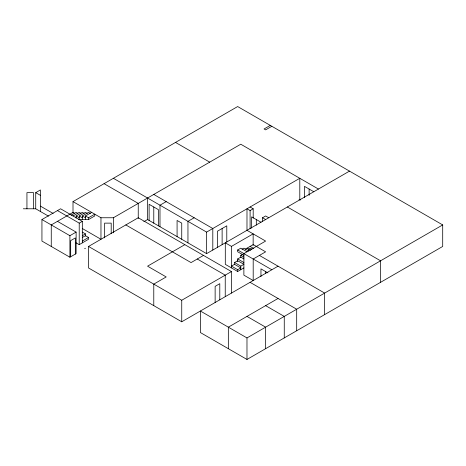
<?xml version="1.0" encoding="UTF-8"?>
<svg xmlns="http://www.w3.org/2000/svg" width="466" height="466" viewBox="0 0 466 466"><rect width="100%" height="100%" fill="white"/><g stroke="black" fill="none" stroke-linecap="round" stroke-linejoin="round"><path stroke-width="0.7" d="M48.493 216.154L35.725 208.785L35.725 192.644L40.385 189.953L40.385 211.477M57.475 221.344L76.115 232.103L76.115 253.626L69.9 257.215L41.94 241.073L41.94 219.55L60.58 208.785L82.325 221.344L82.325 242.868M73.005 213.09L73.005 201.609L237.66 106.551L442.7 224.927L442.7 246.45L246.98 359.449L200.38 332.543L200.38 311.02L246.98 337.926L442.7 224.927M71.141 215.245L76.115 212.374L77.979 213.451M73.005 215.962L79.22 212.374L81.084 213.451M76.115 218.111L76.115 215.962L82.325 212.374L84.189 213.451M79.22 219.55L79.22 215.962L85.435 212.374L87.299 213.451M82.325 219.55L82.325 215.962L88.54 212.374L90.404 213.451M85.435 219.55L85.435 215.962L91.645 212.374M57.475 210.58L79.22 223.132L82.325 221.344M85.435 215.962L88.54 217.756L94.755 214.168L94.755 215.962L88.54 219.55L78.655 219.55M41.94 219.55L69.9 235.691L76.115 232.103M270.28 125.383L264.065 128.971L265.62 129.868L271.835 126.28M82.325 235.691L85.435 233.897L85.435 236.046M73.005 201.609L100.965 217.756L113.395 217.756L240.765 144.215L318.435 189.056M82.325 237.485L85.435 235.691L88.54 237.485L88.54 239.279L79.22 244.656L75.492 242.506M82.325 241.073L88.54 237.485M84.655 248.693L85.435 248.244M278.045 266.179L181.74 321.785L88.54 267.973L88.54 246.45L138.245 217.756L231.445 271.562L231.445 293.085M166.205 201.609L159.995 205.197L159.995 226.721M143.837 221.7L147.565 219.55L206.595 253.626L349.5 171.121M194.165 217.756L187.955 221.344L187.955 242.868M184.845 244.656L147.565 266.179L166.205 276.944L153.78 284.12L153.78 305.644M113.395 178.292L206.595 232.103L299.795 178.292L299.795 199.821M271.835 269.767L243.875 253.626L265.62 241.073L246.98 230.309L246.992 208.78L250.096 210.574L253.195 208.785L253.195 218.111M262.527 221.333L262.527 217.744L265.62 215.962L268.725 217.756M203.485 255.42L191.06 262.597L125.82 224.927M243.899 267.909L237.683 271.497L225.299 264.35L225.299 242.827L231.468 246.386L253.149 233.874L253.149 245.349M243.899 255.356L237.683 251.768L237.683 249.974L240.788 248.18L247.003 251.768M242.035 249.258L243.899 248.18L248.867 251.052M245.139 249.258L253.219 244.592L256.947 246.747M248.244 249.258L250.108 248.18L251.972 249.258M240.788 257.512L240.788 255.356L242.652 254.279M237.683 261.636L237.683 258.945L240.788 257.15L243.899 258.945M234.579 262.533L237.683 260.739L243.899 264.327L240.788 266.121L234.579 262.533L234.579 264.682M88.54 246.45L181.74 300.261L231.445 271.562M237.683 269.703L240.788 267.909L234.579 264.327L231.468 266.121L237.683 269.703L237.683 271.497M278.045 298.467L228.34 327.167L228.34 348.69M23.3 208.785L35.725 208.785M313.787 191.742L304.467 186.359L304.467 197.59M299.015 199.372L300.267 200.095M175.525 142.421L209.7 162.151M287.365 206.991L380.565 260.803L380.565 282.326M250.085 206.991L253.195 208.785M262.527 217.744L265.632 219.538M260.972 222.23L251.652 216.853L251.652 228.078M256.3 246.45L265.62 251.832L253.195 259.009L253.195 280.532L243.875 275.15L243.899 253.562L237.683 249.974M250.108 246.386L253.836 248.541M247.003 248.18L250.731 250.335M153.78 194.439L212.805 228.515L212.805 250.038M259.405 255.42L324.645 293.085L324.645 314.608M240.788 255.356L243.899 257.15M267.95 272.907L260.96 268.87L260.96 276.594M237.683 258.945L243.899 262.533M104.075 183.674L138.245 203.403L138.245 218.472M250.085 282.326L296.685 309.226L296.685 330.755M197.275 259.009L225.235 275.15L225.235 296.673M265.62 305.644L284.26 316.402L284.26 337.926M82.325 215.962L85.435 217.756M74.869 213.451L73.005 212.374L51.26 224.927L51.26 246.45M79.22 215.962L82.325 217.756M35.725 192.644L40.385 195.336M76.115 215.962L79.22 217.756M246.98 316.402L265.62 327.167L265.62 348.69M82.325 228.515L100.965 239.279L100.965 217.756M40.385 206.094L53.153 213.463M82.325 232.103L85.435 233.897M309.127 189.05L309.127 195.365M265.62 271.562L265.62 273.67M256.312 219.538L256.312 225.154M250.096 210.574L250.096 228.509M246.98 337.926L246.98 359.449M240.788 266.121L240.788 269.703M231.468 246.386L231.468 267.909M226.785 241.97L226.785 225.824L217.465 231.206L217.465 247.347M222.125 228.515L222.125 244.656M219.795 299.813L219.795 283.672L215.135 286.363L215.135 302.504M206.595 232.103L206.595 253.626M181.74 239.279L181.74 223.132L177.08 220.447L177.08 236.588M181.74 300.261L181.74 321.785M158.44 225.824L158.44 209.683L149.12 204.3L149.12 220.447M153.78 206.991L153.78 223.132M147.565 198.027L147.565 219.55M113.395 217.756L113.395 232.819M111.199 233.664L111.199 223.132L104.605 223.132L104.605 237.876M88.54 217.756L88.54 219.55M79.22 223.132L79.22 244.656M75.335 254.075L75.335 237.934L70.675 240.625L70.675 256.766M69.9 235.691L69.9 257.215M33.529 208.785L33.529 192.644L26.941 192.644L26.941 208.785"/></g></svg>
